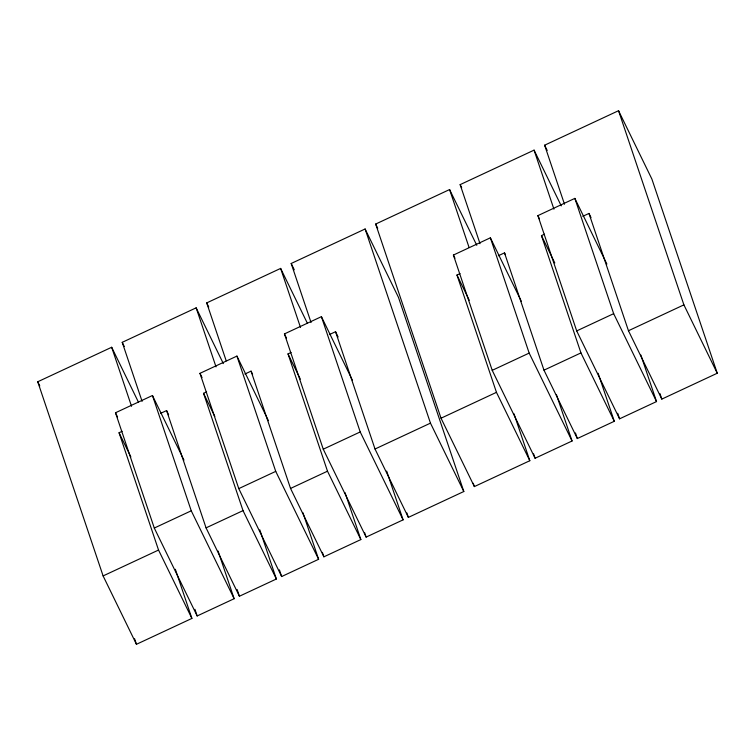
<?xml version="1.0" encoding="UTF-8"?>
<svg xmlns="http://www.w3.org/2000/svg" width="755" height="755" viewBox="0 0 755 755"><rect width="100%" height="100%" fill="white"/><g stroke="black" fill="none" stroke-linecap="round" stroke-linejoin="round"><path stroke-width="1.13" d="M175.349 569.27L191.893 618.42L136.457 644.298L103.105 575.923L37.75 381.766L111.674 347.262L138.344 401.962M142.1 401.367L122.225 342.336L196.149 307.832L223.338 363.589M226.207 360.824L206.71 302.906L280.634 268.412L307.304 323.112M311.06 322.517L291.185 263.486L365.109 228.982L398.461 297.357L463.815 491.514L408.37 517.392L375.018 449.017L335.541 331.709L329.378 334.588M514.013 413.797L529.812 460.72L474.366 486.588L441.024 418.213L375.669 224.056L449.584 189.552L476.782 245.309M480.02 243.657L460.144 184.626L534.068 150.132L561.258 205.879M564.495 204.237L544.629 145.196L618.543 110.702L651.895 179.077L717.25 373.234L661.814 399.112L628.462 330.737L588.976 213.429L582.813 216.307M218.091 551.046L234.135 598.715L197.168 615.957L154.294 528.047L115.487 412.768L152.453 395.516L183.965 460.125M302.944 512.73L318.61 559.285L281.653 576.537L238.778 488.617L199.971 373.338L236.928 356.086L268.44 420.695M386.673 471.082L403.094 519.855L366.128 537.107L323.253 449.197L284.446 333.908L321.413 316.666L352.406 380.209M556.378 394.45L572.054 441.005L535.087 458.257L492.213 370.337L453.406 255.058L490.373 237.806L521.365 301.358M640.863 355.02L656.529 401.575L619.572 418.827L576.697 330.916L537.89 215.628L574.848 198.386L606.878 264.052M191.893 618.42L158.541 550.046L119.063 432.747L122.14 431.303M160.419 413.438L166.581 410.569L168.629 414.769M166.581 410.569L206.058 527.868L239.411 596.242L276.368 579L243.025 510.625L203.539 393.317L206.615 391.883M244.894 374.018L251.056 371.139L252.595 374.291M251.056 371.139L290.543 488.447L323.895 556.822L360.852 539.57L327.5 471.195L288.014 353.887L291.1 352.453M529.812 460.72L496.46 392.345L456.973 275.037L460.059 273.603M498.338 255.737L504.5 252.859L505.52 254.964M504.5 252.859L543.977 370.167L577.33 438.542L614.287 421.29L580.944 352.915L541.458 235.607L544.534 234.173M154.294 528.047L191.251 510.795L152.453 395.516M238.778 488.617L275.735 471.375L236.928 356.086M323.253 449.197L360.211 431.945L321.413 316.666M492.213 370.337L529.17 353.095L490.373 237.806M576.697 330.916L613.655 313.665L574.848 198.386M103.105 575.923L158.541 550.046M206.058 527.868L243.025 510.625M290.543 488.447L327.5 471.195M375.018 449.017L430.463 423.14L365.109 228.982M441.024 418.213L496.46 392.345M543.977 370.167L580.944 352.915M628.462 330.737L683.898 304.86L618.543 110.702M683.898 304.86L717.25 373.234M588.976 213.429L591.033 217.638M544.629 145.196L547.196 150.462M613.655 313.665L656.529 401.575M537.89 215.628L539.438 218.808M541.458 235.607L554.793 262.957M460.144 184.626L461.692 187.787M529.17 353.095L572.054 441.005M453.406 255.058L454.963 258.238M456.973 275.037L469.289 300.282M375.669 224.056L377.717 228.265M430.463 423.14L463.815 491.514M335.541 331.709L338.108 336.975M291.185 263.486L294.271 269.79M360.211 431.945L403.094 519.855M284.446 333.908L286.513 338.146M288.014 353.887L300.33 379.133M206.71 302.906L208.757 307.115M275.735 471.375L318.61 559.285M199.971 373.338L202.038 377.575M203.539 393.317L214.826 416.458M122.225 342.336L124.282 346.545M191.251 510.795L234.135 598.715M115.487 412.768L117.553 417.005M119.063 432.747L130.86 456.935M37.75 381.766L39.798 385.965M659.927 393.525L661.814 399.112M534.068 150.132L553.934 209.163M617.703 413.287L619.572 418.827M598.12 373.253L614.287 421.29M575.452 432.955L577.33 438.542M449.584 189.552L469.082 247.48M533.596 453.821L535.087 458.257M473.243 483.247L474.366 486.588M406.87 512.928L408.37 517.392M280.634 268.412L300.499 327.443M364.637 532.671L366.128 537.107M345.054 492.647L360.852 539.57M322.385 552.349L323.895 556.822M196.149 307.832L216.024 366.873M279.416 569.883L281.653 576.537M259.824 529.84L276.368 579M237.155 589.542L239.411 596.242M111.674 347.262L131.54 406.294M194.932 609.313L197.168 615.957M134.579 638.721L136.457 644.298"/></g></svg>
